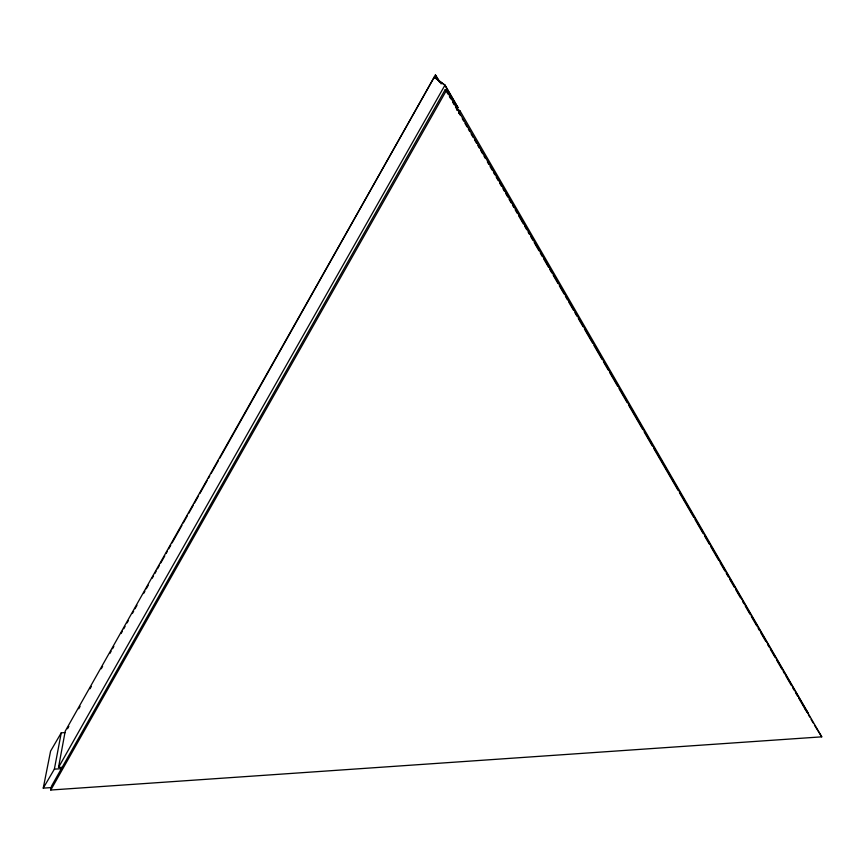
<?xml version="1.0" encoding="UTF-8"?>
<svg xmlns="http://www.w3.org/2000/svg" width="865" height="865" viewBox="0 0 865 865"><rect width="100%" height="100%" fill="white"/><g stroke="black" fill="none" stroke-linecap="round" stroke-linejoin="round"><path stroke-width="1.3" d="M62.41 767.374L58.517 767.406L65.232 731.163L434.241 77.201L444.967 85.127L457.931 107.541L456.59 109.887M51.327 787.572L43.25 788.134L54.365 769.158L61.253 732.839L65.297 732.568M50.776 790.026L51.511 786.155L445.313 89.463L446.448 90.328L821.75 736.839L50.776 790.026L446.448 90.328M43.25 788.134L50.592 751.101L61.253 732.839M67.524 728.73L68.843 726.384M78.769 708.749L80.088 706.391M90.014 688.756L91.344 686.41M101.259 668.764L102.589 666.418M109.866 653.486L111.185 651.129M112.515 648.782L113.834 646.425M121.111 633.494L122.441 631.136M123.76 628.79L125.079 626.433M127.069 622.908L128.388 620.562M132.367 613.501L133.686 611.155M135.005 608.798L136.994 605.273M143.612 593.52L144.931 591.163M146.261 588.816L148.239 585.281M152.208 578.231L153.537 575.874M154.857 573.527L156.176 571.17M157.506 568.824L159.484 565.299M160.814 562.942L164.782 555.892M166.102 553.535L167.432 551.189M168.751 548.832L170.74 545.307M172.059 542.95L181.985 525.314M183.304 522.968L187.283 515.908M188.602 513.561L193.23 505.333M194.56 502.976L198.528 495.926M199.847 493.569L207.124 480.637M208.454 478.28L209.773 475.934M211.103 473.577L218.38 460.645M219.699 458.299L435.398 74.974L441.172 83.894M435.106 78.077L436.425 75.72M58.517 767.406L444.924 85.203L434.241 77.201M458.785 113.228L460.083 110.969L456.98 108.482M54.365 769.158L62.442 768.607M455.877 105.908L457.931 107.541L444.967 85.127M805.012 708.813L808.191 713.106L460.083 110.969M821.75 736.839L814.473 725.227M445.313 89.463L448.027 94.144M449.389 96.48L450.741 98.815M452.773 102.319L454.136 104.654M455.487 107.001L457.531 110.504M458.882 112.839L460.245 115.175M462.278 118.678L463.64 121.024M464.992 123.36L467.024 126.863M468.387 129.199L469.738 131.534M471.101 133.88L473.133 137.384M474.496 139.719L476.529 143.222M477.891 145.558L479.242 147.904M480.605 150.24L482.638 153.743M483.989 156.078L485.351 158.414M487.384 161.928L488.747 164.263M490.098 166.599L492.131 170.102M493.493 172.438L494.856 174.784M496.207 177.12L498.24 180.623M499.602 182.958L501.635 186.462M502.998 188.808L504.349 191.143M505.711 193.479L507.744 196.982M509.096 199.318L511.139 202.832M512.491 205.167L513.853 207.503M515.205 209.838L517.248 213.341M518.6 215.688L523.347 223.862M524.709 226.197L526.742 229.712M528.104 232.047L529.456 234.383M530.818 236.718L532.851 240.221M534.213 242.568L538.96 250.742M540.311 253.077L542.355 256.591M543.707 258.927L548.464 267.101M549.816 269.447L551.848 272.951M553.211 275.286L557.957 283.471M559.32 285.807L564.067 293.981M565.429 296.327L567.462 299.831M568.813 302.166L573.571 310.351M574.922 312.687L576.966 316.19M578.317 318.525L583.064 326.711M584.426 329.046L592.568 343.07M593.931 345.405L602.072 359.429M603.424 361.765L608.182 369.95M609.533 372.285L617.675 386.309M619.037 388.644L627.179 402.668M628.531 405.015L642.782 429.548M644.144 431.884L652.286 445.918M653.637 448.254L678.074 490.325M679.425 492.661L693.676 517.205M695.038 519.541L703.18 533.564M704.532 535.9L709.289 544.085M710.641 546.421L718.783 560.444M720.145 562.78L724.892 570.965M726.254 573.3L728.287 576.804M729.649 579.139L734.396 587.324M735.747 589.66L740.505 597.845M742.538 601.348L743.9 603.684M745.252 606.019L749.998 614.204M751.361 616.54L756.788 625.892M758.151 628.228L759.502 630.563M760.865 632.899L765.612 641.084M767.644 644.587L769.007 646.923M770.358 649.258L775.116 657.443M776.467 659.779L781.895 669.132M783.258 671.467L784.609 673.803M785.971 676.138L791.399 685.491M792.751 687.826L794.113 690.162M795.465 692.508L797.508 696.011M798.86 698.347L807.002 712.371M808.364 714.706L809.716 717.042M811.078 719.388L813.111 722.891M435.398 74.974L439.463 81.98"/></g></svg>
